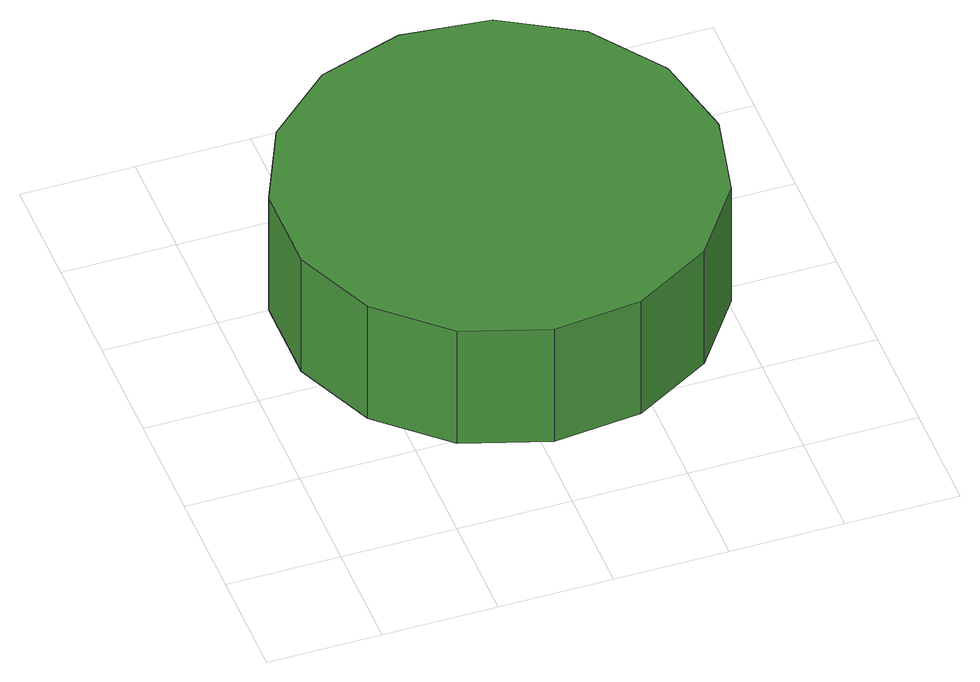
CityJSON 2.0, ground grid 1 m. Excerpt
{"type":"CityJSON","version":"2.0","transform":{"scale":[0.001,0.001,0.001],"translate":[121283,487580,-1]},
"CityObjects":{
"tree1":{"type":"SolitaryVegetationObject","attributes":{"function":"something"},"geometry":[{"type":"MultiSurface","lod":"1","boundaries":[[[0,1,2,3,4,5,6,7,8,9,10,11,12,13,14]],[[15,16,17,18,19,20,21,22,23,24,25,26,27,28,29]],[[0,29,28,1]],[[1,28,27,2]],[[2,27,26,3]],[[3,26,25,4]],[[4,25,24,5]],[[5,24,23,6]],[[6,23,22,7]],[[7,22,21,8]],[[8,21,20,9]],[[9,20,19,10]],[[10,19,18,11]],[[11,18,17,12]],[[12,17,16,13]],[[13,16,15,14]],[[14,15,29,0]]]}]}
},
"vertices":[
[4196,2612,1871],[4032,3383,1871],[3568,4021,1871],[2885,4416,1871],[2101,4498,1871],[1351,4255,1871],[765,3727,1871],[444,3006,1871],[444,2218,1871],[765,1497,1871],[1351,969,1871],[2101,726,1871],[2885,808,1871],[3568,1202,1871],[4032,1840,1871],[4032,1840,633],[3568,1202,633],[2885,808,633],[2101,726,633],[1351,969,633],[765,1497,633],[444,2218,633],[444,3006,633],[765,3727,633],[1351,4255,633],[2101,4498,633],[2885,4416,633],[3568,4021,633],[4032,3383,633],[4196,2612,633]
]}
